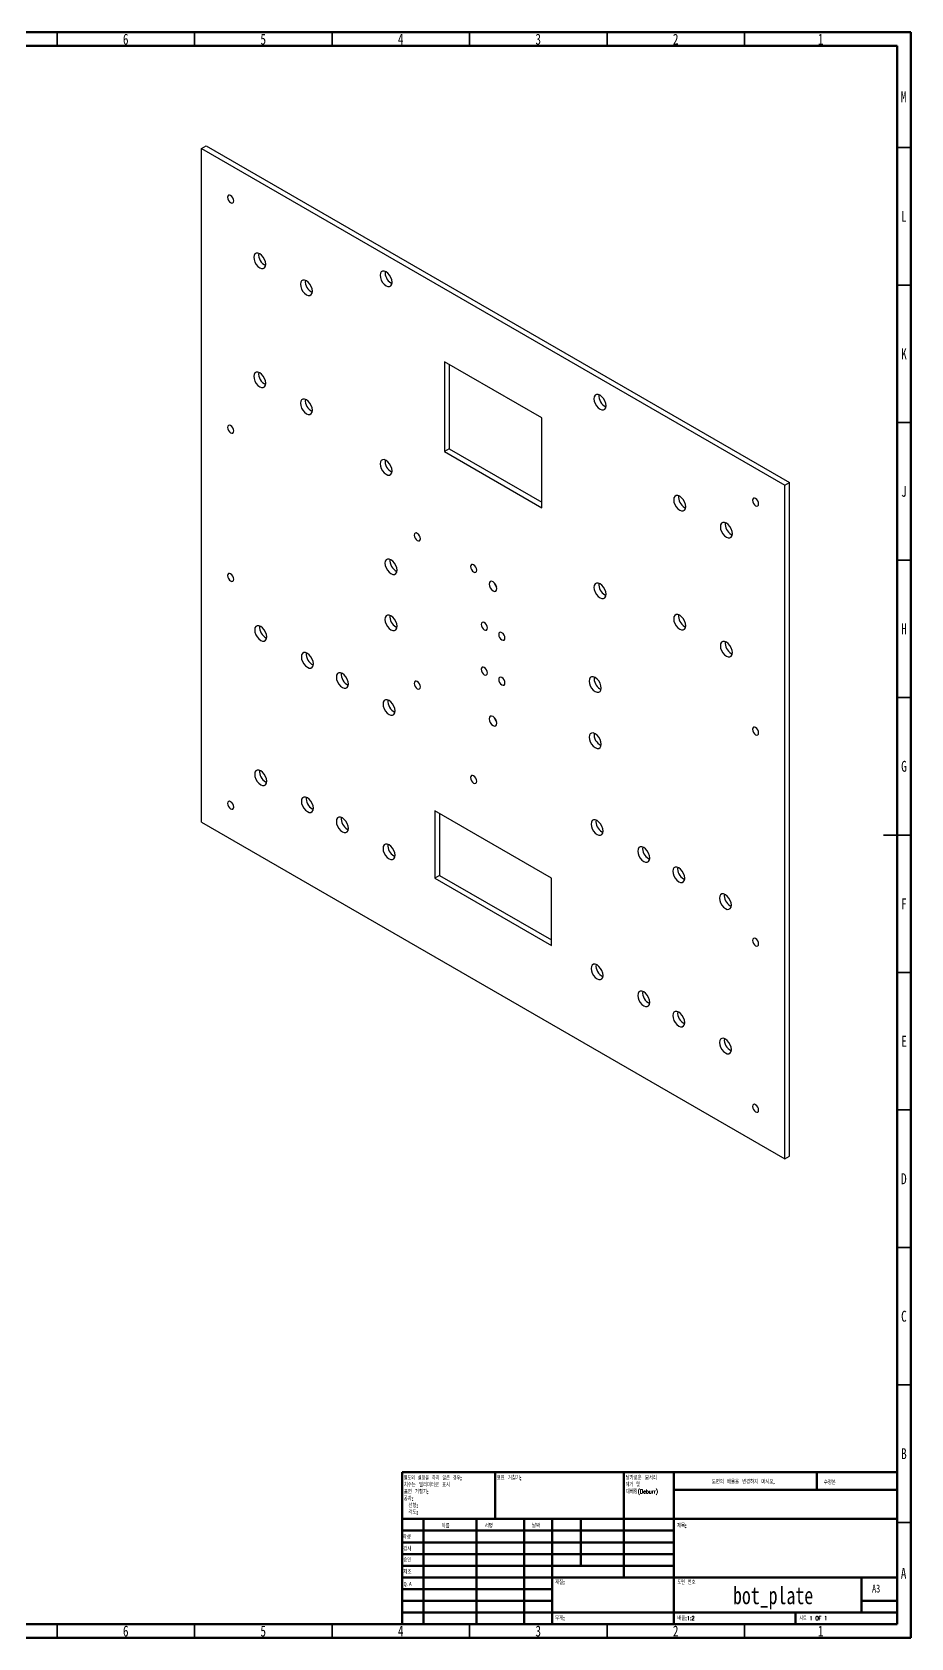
# Model space of a CAD drawing. Header units: millimetres. Extents: x 15 to 836, y 5 to 589.
# Drawn here: x 516 to 836, y 5 to 589 of the extents above; entities that cross this region are included whole.
import ezdxf

# ---------------------------------------------------------------- set-up
doc = ezdxf.new("R2010")
doc.units = ezdxf.units.MM
doc.styles.add('SLDTEXTSTYLE0', font='TXT', dxfattribs={"width": 0.75})
doc.styles.add('SLDTEXTSTYLE1', font='TXT', dxfattribs={"width": 0.75, "bigfont": 'bigfont'})
doc.styles.add('SLDTEXTSTYLE2', font='TXT', dxfattribs={"width": 0.691176, "bigfont": 'bigfont'})
doc.styles.add('SLDTEXTSTYLE3', font='TXT', dxfattribs={"width": 0.6875, "bigfont": 'bigfont'})
doc.styles.add('SLDTEXTSTYLE4', font='TXT', dxfattribs={"width": 0.7, "bigfont": 'bigfont'})
doc.styles.add('SLDTEXTSTYLE5', font='TXT', dxfattribs={"width": 0.666667, "bigfont": 'bigfont'})

# ---------------------------------------------------------------- blocks, each defined once
blk = doc.blocks.new('SW_NOTE_0')
at = {"color": 0, "linetype": 'Continuous', "lineweight": 0, "char_height": 1.5, "attachment_point": 1}
for s, insert, style in [('별도의 설정을 하지 않은 경우:', (0, 1.93), 'SLDTEXTSTYLE2'), ('표면 거칠기:', (0, -3.07), 'SLDTEXTSTYLE1'), ('공차:', (0, -5.57), 'SLDTEXTSTYLE1'), ('치수는 밀리미터로 표시', (0, -0.57), 'SLDTEXTSTYLE1'), ('선형:', (1.69, -8.07), 'SLDTEXTSTYLE1'), ('각도:', (1.69, -10.57), 'SLDTEXTSTYLE1')]:
    blk.add_mtext(s, dxfattribs=dict(at, insert=insert, style=style))
blk = doc.blocks.new('SW_NOTE_0_1')
at = {"color": 0, "linetype": 'Continuous', "lineweight": 0, "char_height": 1.5, "attachment_point": 1}
for s, insert, style in [('날카로운 모서리', (0, 1.93), 'SLDTEXTSTYLE1'), ('제거 및', (0, -0.57), 'SLDTEXTSTYLE3'), ('디버링(Deburr)', (0, -3.07), 'SLDTEXTSTYLE1')]:
    blk.add_mtext(s, dxfattribs=dict(at, insert=insert, style=style))

msp = doc.modelspace()

# ---------------------------------------------------------------- linework, layer by layer
at = {"color": 7, "linetype": 'Continuous', "lineweight": 70}
for p, q in [((15, 589), (836, 589)), ((20, 584), (831, 584)), ((831, 584), (831, 10)), ((836, 589), (836, 5)), ((831, 10), (20, 10)), ((836, 5), (15, 5))]:
    msp.add_line(p, q, dxfattribs=at)
at = {"color": 7, "linetype": 'Continuous', "lineweight": 35}
for p, q in [((525.5, 584), (525.5, 589)), ((575.5, 584), (575.5, 589)), ((625.5, 584), (625.5, 589)), ((675.5, 584), (675.5, 589)), ((725.5, 584), (725.5, 589)), ((775.5, 584), (775.5, 589)), ((831, 547), (836, 547)), ((831, 497), (836, 497)), ((831, 447), (836, 447)), ((831, 397), (836, 397)), ((831, 347), (836, 347)), ((836, 297), (826, 297)), ((831, 297), (836, 297)), ((831, 247), (836, 247)), ((831, 197), (836, 197)), ((831, 147), (836, 147)), ((831, 97), (836, 97)), ((831, 47), (836, 47)), ((525.5, 10), (525.5, 5)), ((575.5, 10), (575.5, 5)), ((625.5, 10), (625.5, 5)), ((675.5, 10), (675.5, 5)), ((725.5, 10), (725.5, 5)), ((775.5, 10), (775.5, 5))]:
    msp.add_line(p, q, dxfattribs=at)
at = {"color": 7, "linetype": 'Continuous', "lineweight": 25}
for p, q in [((577.984, 546.651), (579.751, 547.671)), ((577.984, 546.651), (790.116, 424.189)), ((577.984, 301.688), (577.984, 546.651)), ((579.751, 547.671), (791.883, 425.21)), ((646.927, 497.787), (647.316, 497.602)), ((701.727, 448.677), (666.372, 469.088)), ((666.372, 469.088), (666.372, 436.426)), ((668.14, 468.067), (668.14, 437.446)), ((701.727, 416.016), (701.727, 448.677)), ((668.14, 437.446), (666.372, 436.426)), ((666.372, 436.426), (701.727, 416.016)), ((668.14, 437.446), (701.727, 418.057)), ((790.116, 424.189), (791.883, 425.21)), ((790.116, 179.227), (790.116, 424.189)), ((791.883, 180.248), (791.883, 425.21)), ((753.7, 416.143), (754.089, 415.958)), ((770.67, 406.346), (771.06, 406.161)), ((724.708, 384.295), (725.098, 384.11)), ((648.694, 372.652), (649.084, 372.468)), ((753.7, 372.866), (754.089, 372.682)), ((770.67, 363.069), (771.06, 362.885)), ((722.941, 350.204), (723.33, 350.02)), ((601.318, 316.306), (601.708, 316.122)), ((618.289, 306.509), (618.678, 306.325)), ((705.263, 281.287), (662.836, 305.779)), ((662.836, 305.779), (662.836, 281.283)), ((664.604, 304.759), (664.604, 282.303)), ((577.984, 301.688), (790.116, 179.227)), ((631.017, 299.162), (631.406, 298.977)), ((723.648, 298.191), (724.037, 298.006)), ((647.987, 289.365), (648.377, 289.18)), ((740.618, 288.394), (741.008, 288.209)), ((664.604, 282.303), (662.836, 281.283)), ((662.836, 281.283), (705.263, 256.791)), ((664.604, 282.303), (705.263, 258.832)), ((705.263, 256.791), (705.263, 281.287)), ((753.346, 281.046), (753.735, 280.862)), ((770.317, 271.249), (770.706, 271.065)), ((790.116, 179.227), (791.883, 180.248))]:
    msp.add_line(p, q, dxfattribs=at)
at = {"color": 7, "linetype": 'Continuous', "lineweight": 50}
for p, q in [((651, 65.25), (831, 65.25)), ((651, 65.25), (651, 10)), ((684.8, 48.25), (684.8, 65.25)), ((731.6, 65.25), (731.6, 27)), ((749.8, 65.25), (749.8, 10)), ((801.8, 58.875), (801.8, 65.25)), ((831, 58.875), (749.8, 58.875)), ((831, 48.25), (651, 48.25)), ((658.8, 48.25), (658.8, 10)), ((677.991, 48.25), (677.991, 10)), ((695.399, 48.25), (695.399, 10)), ((705.6, 10), (705.6, 48.25)), ((716, 31.25), (716, 48.25)), ((749.8, 44), (651, 44)), ((749.8, 39.75), (651, 39.75)), ((749.8, 35.5), (651, 35.5)), ((749.8, 31.25), (651, 31.25)), ((705.6, 27), (651, 27)), ((705.6, 27), (831, 27)), ((818, 14.25), (818, 27)), ((705.6, 22.75), (651, 22.75)), ((705.6, 18.5), (651, 18.5)), ((831, 18.5), (818, 18.5)), ((651, 14.25), (831, 14.25)), ((794, 10), (794, 14.25))]:
    msp.add_line(p, q, dxfattribs=at)
at = {"color": 7, "linetype": 'Continuous', "lineweight": 25, "flags": 128}
for points in [[(588.59, 526.973), (589.023, 526.823), (589.39, 526.894), (589.636, 527.176), (589.722, 527.626), (589.636, 528.176), (589.39, 528.741), (589.023, 529.237), (588.59, 529.586), (588.157, 529.736), (587.79, 529.665), (587.545, 529.383), (587.459, 528.933), (587.545, 528.383), (587.79, 527.817), (588.157, 527.322), (588.59, 526.973)], [(599.197, 508.357), (598.519, 508.624), (597.908, 508.617), (597.423, 508.337), (597.112, 507.811), (597.005, 507.091), (597.112, 506.247), (597.423, 505.361), (597.908, 504.522), (598.519, 503.809), (599.197, 503.294), (599.874, 503.027), (600.485, 503.034), (600.97, 503.314), (601.282, 503.84), (601.389, 504.56), (601.282, 505.404), (600.97, 506.29), (600.485, 507.13), (599.874, 507.842), (599.197, 508.357)], [(616.167, 498.56), (615.49, 498.827), (614.879, 498.82), (614.394, 498.54), (614.083, 498.014), (613.975, 497.294), (614.083, 496.45), (614.394, 495.565), (614.879, 494.725), (615.49, 494.012), (616.167, 493.497), (616.845, 493.23), (617.456, 493.237), (617.941, 493.517), (618.252, 494.043), (618.359, 494.763), (618.252, 495.607), (617.941, 496.493), (617.456, 497.333), (616.845, 498.045), (616.167, 498.56)], [(645.159, 496.766), (645.836, 496.499), (646.447, 496.506), (646.932, 496.786), (647.244, 497.312), (647.351, 498.032), (647.244, 498.876), (646.932, 499.762), (646.447, 500.602), (645.836, 501.314), (645.159, 501.829), (644.481, 502.096), (643.87, 502.089), (643.385, 501.809), (643.074, 501.283), (642.967, 500.563), (643.074, 499.719), (643.385, 498.833), (643.87, 497.994), (644.481, 497.281), (645.159, 496.766)], [(599.197, 465.08), (598.519, 465.347), (597.908, 465.341), (597.423, 465.061), (597.112, 464.535), (597.005, 463.814), (597.112, 462.97), (597.423, 462.085), (597.908, 461.245), (598.519, 460.533), (599.197, 460.018), (599.874, 459.75), (600.485, 459.757), (600.97, 460.037), (601.282, 460.563), (601.389, 461.283), (601.282, 462.128), (600.97, 463.013), (600.485, 463.853), (599.874, 464.565), (599.197, 465.08)], [(616.167, 455.283), (615.49, 455.55), (614.879, 455.544), (614.394, 455.264), (614.083, 454.738), (613.975, 454.017), (614.083, 453.173), (614.394, 452.288), (614.879, 451.448), (615.49, 450.736), (616.167, 450.221), (616.845, 449.954), (617.456, 449.96), (617.941, 450.24), (618.252, 450.766), (618.359, 451.487), (618.252, 452.331), (617.941, 453.216), (617.456, 454.056), (616.845, 454.768), (616.167, 455.283)], [(722.941, 456.926), (722.263, 457.194), (721.652, 457.187), (721.167, 456.907), (720.856, 456.381), (720.749, 455.661), (720.856, 454.816), (721.167, 453.931), (721.652, 453.091), (722.263, 452.379), (722.941, 451.864), (723.618, 451.597), (724.229, 451.603), (724.714, 451.884), (725.025, 452.409), (725.133, 453.13), (725.025, 453.974), (724.714, 454.859), (724.229, 455.699), (723.618, 456.411), (722.941, 456.926)], [(588.59, 445.89), (588.157, 446.041), (587.79, 445.97), (587.545, 445.687), (587.459, 445.237), (587.545, 444.687), (587.79, 444.122), (588.157, 443.627), (588.59, 443.278), (589.023, 443.127), (589.39, 443.198), (589.636, 443.481), (589.722, 443.931), (589.636, 444.481), (589.39, 445.046), (589.023, 445.541), (588.59, 445.89)], [(645.159, 433.239), (644.481, 433.507), (643.87, 433.5), (643.385, 433.22), (643.074, 432.694), (642.967, 431.974), (643.074, 431.129), (643.385, 430.244), (643.87, 429.404), (644.481, 428.692), (645.159, 428.177), (645.836, 427.91), (646.447, 427.916), (646.932, 428.197), (647.244, 428.722), (647.351, 429.443), (647.244, 430.287), (646.932, 431.172), (646.447, 432.012), (645.836, 432.724), (645.159, 433.239)], [(751.932, 415.122), (752.609, 414.855), (753.22, 414.862), (753.705, 415.142), (754.017, 415.668), (754.124, 416.388), (754.017, 417.232), (753.705, 418.118), (753.22, 418.958), (752.609, 419.67), (751.932, 420.185), (751.255, 420.452), (750.643, 420.445), (750.159, 420.165), (749.847, 419.639), (749.74, 418.919), (749.847, 418.075), (750.159, 417.189), (750.643, 416.349), (751.255, 415.637), (751.932, 415.122)], [(779.509, 419.371), (779.076, 419.521), (778.709, 419.45), (778.464, 419.168), (778.378, 418.717), (778.464, 418.168), (778.709, 417.602), (779.076, 417.107), (779.509, 416.758), (779.942, 416.607), (780.309, 416.679), (780.554, 416.961), (780.64, 417.411), (780.554, 417.961), (780.309, 418.526), (779.942, 419.021), (779.509, 419.371)], [(768.902, 405.325), (769.58, 405.058), (770.191, 405.065), (770.676, 405.345), (770.987, 405.871), (771.095, 406.591), (770.987, 407.435), (770.676, 408.321), (770.191, 409.161), (769.58, 409.873), (768.902, 410.388), (768.225, 410.655), (767.614, 410.648), (767.129, 410.368), (766.818, 409.842), (766.71, 409.122), (766.818, 408.278), (767.129, 407.393), (767.614, 406.553), (768.225, 405.84), (768.902, 405.325)], [(656.473, 404.09), (656.905, 403.939), (657.273, 404.011), (657.518, 404.293), (657.604, 404.743), (657.518, 405.293), (657.273, 405.858), (656.905, 406.354), (656.473, 406.703), (656.04, 406.853), (655.673, 406.782), (655.427, 406.5), (655.341, 406.05), (655.427, 405.5), (655.673, 404.934), (656.04, 404.439), (656.473, 404.09)], [(646.927, 397.108), (646.249, 397.375), (645.638, 397.368), (645.153, 397.088), (644.842, 396.562), (644.735, 395.842), (644.842, 394.998), (645.153, 394.112), (645.638, 393.272), (646.249, 392.56), (646.927, 392.045), (647.604, 391.778), (648.215, 391.785), (648.7, 392.065), (649.011, 392.591), (649.119, 393.311), (649.011, 394.155), (648.7, 395.04), (648.215, 395.88), (647.604, 396.593), (646.927, 397.108)], [(588.59, 389.386), (589.023, 389.235), (589.39, 389.307), (589.636, 389.589), (589.722, 390.039), (589.636, 390.589), (589.39, 391.154), (589.023, 391.649), (588.59, 391.999), (588.157, 392.149), (587.79, 392.078), (587.545, 391.796), (587.459, 391.345), (587.545, 390.796), (587.79, 390.23), (588.157, 389.735), (588.59, 389.386)], [(676.979, 392.66), (677.412, 392.51), (677.779, 392.581), (678.024, 392.863), (678.11, 393.314), (678.024, 393.863), (677.779, 394.429), (677.412, 394.924), (676.979, 395.273), (676.546, 395.424), (676.179, 395.352), (675.933, 395.07), (675.847, 394.62), (675.933, 394.07), (676.179, 393.505), (676.546, 393.01), (676.979, 392.66)], [(684.05, 385.802), (684.591, 385.614), (685.05, 385.703), (685.356, 386.056), (685.464, 386.619), (685.356, 387.306), (685.05, 388.013), (684.591, 388.631), (684.05, 389.068), (683.508, 389.256), (683.05, 389.167), (682.743, 388.814), (682.635, 388.252), (682.743, 387.564), (683.05, 386.858), (683.508, 386.239), (684.05, 385.802)], [(722.941, 383.274), (723.618, 383.007), (724.229, 383.014), (724.714, 383.294), (725.025, 383.82), (725.133, 384.54), (725.025, 385.384), (724.714, 386.27), (724.229, 387.11), (723.618, 387.822), (722.941, 388.337), (722.263, 388.604), (721.652, 388.597), (721.167, 388.317), (720.856, 387.791), (720.749, 387.071), (720.856, 386.227), (721.167, 385.342), (721.652, 384.502), (722.263, 383.789), (722.941, 383.274)], [(646.927, 371.632), (647.604, 371.364), (648.215, 371.371), (648.7, 371.651), (649.011, 372.177), (649.119, 372.897), (649.011, 373.742), (648.7, 374.627), (648.215, 375.467), (647.604, 376.179), (646.927, 376.694), (646.249, 376.961), (645.638, 376.955), (645.153, 376.674), (644.842, 376.149), (644.735, 375.428), (644.842, 374.584), (645.153, 373.699), (645.638, 372.859), (646.249, 372.147), (646.927, 371.632)], [(680.868, 374.248), (680.435, 374.398), (680.068, 374.327), (679.822, 374.045), (679.736, 373.594), (679.822, 373.045), (680.068, 372.479), (680.435, 371.984), (680.868, 371.635), (681.301, 371.484), (681.668, 371.556), (681.913, 371.838), (681.999, 372.288), (681.913, 372.838), (681.668, 373.403), (681.301, 373.898), (680.868, 374.248)], [(751.932, 371.846), (752.609, 371.578), (753.22, 371.585), (753.705, 371.865), (754.017, 372.391), (754.124, 373.111), (754.017, 373.956), (753.705, 374.841), (753.22, 375.681), (752.609, 376.393), (751.932, 376.908), (751.255, 377.175), (750.643, 377.168), (750.159, 376.888), (749.847, 376.363), (749.74, 375.642), (749.847, 374.798), (750.159, 373.913), (750.643, 373.073), (751.255, 372.36), (751.932, 371.846)], [(599.55, 372.852), (598.873, 373.119), (598.262, 373.112), (597.777, 372.832), (597.466, 372.306), (597.358, 371.586), (597.466, 370.742), (597.777, 369.857), (598.262, 369.017), (598.873, 368.304), (599.55, 367.789), (600.228, 367.522), (600.839, 367.529), (601.324, 367.809), (601.635, 368.335), (601.742, 369.055), (601.635, 369.899), (601.324, 370.785), (600.839, 371.625), (600.228, 372.337), (599.55, 372.852)], [(687.232, 367.961), (687.665, 367.81), (688.032, 367.882), (688.277, 368.164), (688.363, 368.614), (688.277, 369.164), (688.032, 369.729), (687.665, 370.224), (687.232, 370.574), (686.799, 370.724), (686.432, 370.653), (686.186, 370.371), (686.1, 369.921), (686.186, 369.371), (686.432, 368.805), (686.799, 368.31), (687.232, 367.961)], [(616.521, 363.055), (615.844, 363.322), (615.233, 363.315), (614.748, 363.035), (614.436, 362.509), (614.329, 361.789), (614.436, 360.945), (614.748, 360.06), (615.233, 359.22), (615.844, 358.507), (616.521, 357.992), (617.198, 357.725), (617.809, 357.732), (618.294, 358.012), (618.606, 358.538), (618.713, 359.258), (618.606, 360.102), (618.294, 360.988), (617.809, 361.828), (617.198, 362.54), (616.521, 363.055)], [(768.902, 362.049), (769.58, 361.782), (770.191, 361.788), (770.676, 362.068), (770.987, 362.594), (771.095, 363.315), (770.987, 364.159), (770.676, 365.044), (770.191, 365.884), (769.58, 366.596), (768.902, 367.111), (768.225, 367.378), (767.614, 367.372), (767.129, 367.092), (766.818, 366.566), (766.71, 365.845), (766.818, 365.001), (767.129, 364.116), (767.614, 363.276), (768.225, 362.564), (768.902, 362.049)], [(680.868, 355.304), (681.301, 355.153), (681.668, 355.225), (681.913, 355.507), (681.999, 355.957), (681.913, 356.507), (681.668, 357.072), (681.301, 357.567), (680.868, 357.917), (680.435, 358.067), (680.068, 357.996), (679.822, 357.714), (679.736, 357.264), (679.822, 356.714), (680.068, 356.148), (680.435, 355.653), (680.868, 355.304)], [(629.249, 355.707), (628.572, 355.975), (627.96, 355.968), (627.476, 355.688), (627.164, 355.162), (627.057, 354.442), (627.164, 353.597), (627.476, 352.712), (627.96, 351.872), (628.572, 351.16), (629.249, 350.645), (629.926, 350.378), (630.537, 350.384), (631.022, 350.664), (631.334, 351.19), (631.441, 351.911), (631.334, 352.755), (631.022, 353.64), (630.537, 354.48), (629.926, 355.192), (629.249, 355.707)], [(656.473, 352.811), (656.04, 352.962), (655.673, 352.89), (655.427, 352.608), (655.341, 352.158), (655.427, 351.608), (655.673, 351.043), (656.04, 350.548), (656.473, 350.198), (656.905, 350.048), (657.273, 350.119), (657.518, 350.401), (657.604, 350.852), (657.518, 351.401), (657.273, 351.967), (656.905, 352.462), (656.473, 352.811)], [(687.232, 354.243), (686.799, 354.394), (686.432, 354.322), (686.186, 354.04), (686.1, 353.59), (686.186, 353.04), (686.432, 352.475), (686.799, 351.979), (687.232, 351.63), (687.665, 351.48), (688.032, 351.551), (688.277, 351.833), (688.363, 352.283), (688.277, 352.833), (688.032, 353.399), (687.665, 353.894), (687.232, 354.243)], [(721.173, 349.184), (721.85, 348.917), (722.461, 348.923), (722.946, 349.203), (723.258, 349.729), (723.365, 350.45), (723.258, 351.294), (722.946, 352.179), (722.461, 353.019), (721.85, 353.731), (721.173, 354.246), (720.495, 354.513), (719.884, 354.507), (719.399, 354.227), (719.088, 353.701), (718.981, 352.98), (719.088, 352.136), (719.399, 351.251), (719.884, 350.411), (720.495, 349.699), (721.173, 349.184)], [(646.219, 345.91), (645.542, 346.178), (644.931, 346.171), (644.446, 345.891), (644.135, 345.365), (644.027, 344.645), (644.135, 343.8), (644.446, 342.915), (644.931, 342.075), (645.542, 341.363), (646.219, 340.848), (646.897, 340.581), (647.508, 340.588), (647.993, 340.868), (648.304, 341.393), (648.412, 342.114), (648.304, 342.958), (647.993, 343.843), (647.508, 344.683), (646.897, 345.396), (646.219, 345.91)], [(684.05, 336.81), (684.591, 336.621), (685.05, 336.711), (685.356, 337.063), (685.464, 337.626), (685.356, 338.313), (685.05, 339.02), (684.591, 339.639), (684.05, 340.076), (683.508, 340.264), (683.05, 340.175), (682.743, 339.822), (682.635, 339.259), (682.743, 338.572), (683.05, 337.865), (683.508, 337.246), (684.05, 336.81)], [(721.173, 333.833), (720.495, 334.1), (719.884, 334.093), (719.399, 333.813), (719.088, 333.287), (718.981, 332.567), (719.088, 331.723), (719.399, 330.837), (719.884, 329.997), (720.495, 329.285), (721.173, 328.77), (721.85, 328.503), (722.461, 328.51), (722.946, 328.79), (723.258, 329.316), (723.365, 330.036), (723.258, 330.88), (722.946, 331.766), (722.461, 332.605), (721.85, 333.318), (721.173, 333.833)], [(779.509, 333.471), (779.942, 333.32), (780.309, 333.392), (780.554, 333.674), (780.64, 334.124), (780.554, 334.674), (780.309, 335.239), (779.942, 335.734), (779.509, 336.084), (779.076, 336.234), (778.709, 336.163), (778.464, 335.881), (778.378, 335.43), (778.464, 334.881), (778.709, 334.315), (779.076, 333.82), (779.509, 333.471)], [(599.55, 315.286), (600.228, 315.019), (600.839, 315.025), (601.324, 315.305), (601.635, 315.831), (601.742, 316.552), (601.635, 317.396), (601.324, 318.281), (600.839, 319.121), (600.228, 319.833), (599.55, 320.348), (598.873, 320.616), (598.262, 320.609), (597.777, 320.329), (597.466, 319.803), (597.358, 319.083), (597.466, 318.238), (597.777, 317.353), (598.262, 316.513), (598.873, 315.801), (599.55, 315.286)], [(676.979, 318.518), (676.546, 318.669), (676.179, 318.598), (675.933, 318.315), (675.847, 317.865), (675.933, 317.315), (676.179, 316.75), (676.546, 316.255), (676.979, 315.905), (677.412, 315.755), (677.779, 315.826), (678.024, 316.109), (678.11, 316.559), (678.024, 317.109), (677.779, 317.674), (677.412, 318.169), (676.979, 318.518)], [(616.521, 305.489), (617.198, 305.222), (617.809, 305.229), (618.294, 305.509), (618.606, 306.034), (618.713, 306.755), (618.606, 307.599), (618.294, 308.484), (617.809, 309.324), (617.198, 310.037), (616.521, 310.551), (615.844, 310.819), (615.233, 310.812), (614.748, 310.532), (614.436, 310.006), (614.329, 309.286), (614.436, 308.441), (614.748, 307.556), (615.233, 306.716), (615.844, 306.004), (616.521, 305.489)], [(588.59, 309.12), (588.157, 309.27), (587.79, 309.199), (587.545, 308.917), (587.459, 308.467), (587.545, 307.917), (587.79, 307.351), (588.157, 306.856), (588.59, 306.507), (589.023, 306.356), (589.39, 306.428), (589.636, 306.71), (589.722, 307.16), (589.636, 307.71), (589.39, 308.275), (589.023, 308.771), (588.59, 309.12)], [(629.249, 298.141), (629.926, 297.874), (630.537, 297.881), (631.022, 298.161), (631.334, 298.687), (631.441, 299.407), (631.334, 300.251), (631.022, 301.137), (630.537, 301.977), (629.926, 302.689), (629.249, 303.204), (628.572, 303.471), (627.96, 303.464), (627.476, 303.184), (627.164, 302.658), (627.057, 301.938), (627.164, 301.094), (627.476, 300.208), (627.96, 299.368), (628.572, 298.656), (629.249, 298.141)], [(721.88, 297.17), (722.557, 296.903), (723.168, 296.91), (723.653, 297.19), (723.965, 297.716), (724.072, 298.436), (723.965, 299.28), (723.653, 300.165), (723.168, 301.005), (722.557, 301.718), (721.88, 302.233), (721.203, 302.5), (720.591, 302.493), (720.107, 302.213), (719.795, 301.687), (719.688, 300.967), (719.795, 300.123), (720.107, 299.237), (720.591, 298.397), (721.203, 297.685), (721.88, 297.17)], [(646.219, 288.344), (646.897, 288.077), (647.508, 288.084), (647.993, 288.364), (648.304, 288.89), (648.412, 289.61), (648.304, 290.454), (647.993, 291.34), (647.508, 292.18), (646.897, 292.892), (646.219, 293.407), (645.542, 293.674), (644.931, 293.667), (644.446, 293.387), (644.135, 292.861), (644.027, 292.141), (644.135, 291.297), (644.446, 290.412), (644.931, 289.572), (645.542, 288.859), (646.219, 288.344)], [(738.85, 287.373), (739.528, 287.106), (740.139, 287.113), (740.624, 287.393), (740.935, 287.919), (741.042, 288.639), (740.935, 289.483), (740.624, 290.369), (740.139, 291.209), (739.528, 291.921), (738.85, 292.436), (738.173, 292.703), (737.562, 292.696), (737.077, 292.416), (736.766, 291.89), (736.658, 291.17), (736.766, 290.326), (737.077, 289.44), (737.562, 288.6), (738.173, 287.888), (738.85, 287.373)], [(751.578, 280.026), (752.256, 279.758), (752.867, 279.765), (753.352, 280.045), (753.663, 280.571), (753.77, 281.291), (753.663, 282.136), (753.352, 283.021), (752.867, 283.861), (752.256, 284.573), (751.578, 285.088), (750.901, 285.355), (750.29, 285.348), (749.805, 285.068), (749.494, 284.543), (749.386, 283.822), (749.494, 282.978), (749.805, 282.093), (750.29, 281.253), (750.901, 280.54), (751.578, 280.026)], [(768.549, 270.229), (769.226, 269.961), (769.837, 269.968), (770.322, 270.248), (770.634, 270.774), (770.741, 271.494), (770.634, 272.339), (770.322, 273.224), (769.837, 274.064), (769.226, 274.776), (768.549, 275.291), (767.872, 275.558), (767.26, 275.552), (766.776, 275.272), (766.464, 274.746), (766.357, 274.025), (766.464, 273.181), (766.776, 272.296), (767.26, 271.456), (767.872, 270.744), (768.549, 270.229)], [(779.509, 256.716), (779.942, 256.565), (780.309, 256.637), (780.554, 256.919), (780.64, 257.369), (780.554, 257.919), (780.309, 258.484), (779.942, 258.979), (779.509, 259.329), (779.076, 259.479), (778.709, 259.408), (778.464, 259.126), (778.378, 258.675), (778.464, 258.126), (778.709, 257.56), (779.076, 257.065), (779.509, 256.716)], [(721.88, 249.729), (721.203, 249.996), (720.591, 249.989), (720.107, 249.709), (719.795, 249.183), (719.688, 248.463), (719.795, 247.619), (720.107, 246.734), (720.591, 245.894), (721.203, 245.181), (721.88, 244.667), (722.557, 244.399), (723.168, 244.406), (723.653, 244.686), (723.965, 245.212), (724.072, 245.932), (723.965, 246.777), (723.653, 247.662), (723.168, 248.502), (722.557, 249.214), (721.88, 249.729)], [(738.85, 239.932), (738.173, 240.199), (737.562, 240.193), (737.077, 239.912), (736.766, 239.387), (736.658, 238.666), (736.766, 237.822), (737.077, 236.937), (737.562, 236.097), (738.173, 235.385), (738.85, 234.87), (739.528, 234.602), (740.139, 234.609), (740.624, 234.889), (740.935, 235.415), (741.042, 236.135), (740.935, 236.98), (740.624, 237.865), (740.139, 238.705), (739.528, 239.417), (738.85, 239.932)], [(751.578, 232.584), (750.901, 232.852), (750.29, 232.845), (749.805, 232.565), (749.494, 232.039), (749.386, 231.319), (749.494, 230.475), (749.805, 229.589), (750.29, 228.749), (750.901, 228.037), (751.578, 227.522), (752.256, 227.255), (752.867, 227.262), (753.352, 227.542), (753.663, 228.068), (753.77, 228.788), (753.663, 229.632), (753.352, 230.517), (752.867, 231.357), (752.256, 232.07), (751.578, 232.584)], [(768.549, 222.788), (767.872, 223.055), (767.26, 223.048), (766.776, 222.768), (766.464, 222.242), (766.357, 221.522), (766.464, 220.678), (766.776, 219.792), (767.26, 218.952), (767.872, 218.24), (768.549, 217.725), (769.226, 217.458), (769.837, 217.465), (770.322, 217.745), (770.634, 218.271), (770.741, 218.991), (770.634, 219.835), (770.322, 220.72), (769.837, 221.56), (769.226, 222.273), (768.549, 222.788)], [(779.509, 196.292), (779.942, 196.141), (780.309, 196.213), (780.554, 196.495), (780.64, 196.945), (780.554, 197.495), (780.309, 198.06), (779.942, 198.555), (779.509, 198.905), (779.076, 199.055), (778.709, 198.984), (778.464, 198.702), (778.378, 198.251), (778.464, 197.702), (778.709, 197.136), (779.076, 196.641), (779.509, 196.292)]]:
    msp.add_lwpolyline(points, dxfattribs=at)
at = {"color": 7, "linetype": 'Continuous', "lineweight": 25}
for centre, radius, start, end in [((603.184, 508.127), 4.396, 174.597336, 245.397288), ((620.155, 498.331), 4.396, 174.597336, 245.397288), ((649.232, 501.627), 4.48, 175.0563, 239.020597), ((603.184, 464.851), 4.396, 174.597336, 245.397288), ((726.928, 456.697), 4.396, 174.597336, 245.397288), ((620.155, 455.054), 4.396, 174.597336, 245.397288), ((649.146, 433.01), 4.396, 174.597336, 245.397288), ((756.005, 419.983), 4.48, 175.0563, 239.020597), ((772.976, 410.186), 4.48, 175.0563, 239.020597), ((650.914, 396.878), 4.396, 174.597336, 245.397288), ((687.65, 389.514), 3.274, 193.388857, 226.605767), ((727.014, 388.135), 4.48, 175.0563, 239.020597), ((651, 376.493), 4.48, 175.0563, 239.020597), ((756.005, 376.707), 4.48, 175.0563, 239.020597), ((603.538, 372.623), 4.396, 174.597336, 245.397288), ((620.508, 362.826), 4.396, 174.597336, 245.397288), ((772.976, 366.91), 4.48, 175.0563, 239.020597), ((633.236, 355.478), 4.396, 174.597336, 245.397288), ((725.246, 354.045), 4.48, 175.0563, 239.020597), ((650.207, 345.681), 4.396, 174.597336, 245.397288), ((687.65, 340.521), 3.274, 193.388857, 226.605767), ((725.16, 333.603), 4.396, 174.597336, 245.397288), ((603.624, 320.147), 4.48, 175.0563, 239.020597), ((620.594, 310.35), 4.48, 175.0563, 239.020597), ((633.322, 303.002), 4.48, 175.0563, 239.020597), ((725.953, 302.031), 4.48, 175.0563, 239.020597), ((650.293, 293.205), 4.48, 175.0563, 239.020597), ((742.924, 292.234), 4.48, 175.0563, 239.020597), ((755.652, 284.887), 4.48, 175.0563, 239.020597), ((772.622, 275.09), 4.48, 175.0563, 239.020597), ((725.867, 249.5), 4.396, 174.597336, 245.397288), ((742.838, 239.703), 4.396, 174.597336, 245.397288), ((755.566, 232.355), 4.396, 174.597336, 245.397288), ((772.536, 222.558), 4.396, 174.597336, 245.397288)]:
    msp.add_arc(centre, radius, start, end, dxfattribs=at)

# ---------------------------------------------------------------- block references
at = {"color": 7, "linetype": 'Continuous', "lineweight": 0}
for name, p in [('SW_NOTE_0', (651.594, 61.987)), ('SW_NOTE_0_1', (732.309, 62.069))]:
    msp.add_blockref(name, p, dxfattribs=at)

# ---------------------------------------------------------------- texts
for s, insert, char_height, attachment_point, style in [('6', (550.46, 588.418), 3.969, 2, 'SLDTEXTSTYLE0'), ('5', (600.46, 588.418), 3.969, 2, 'SLDTEXTSTYLE0'), ('4', (650.46, 588.418), 3.969, 2, 'SLDTEXTSTYLE0'), ('3', (700.46, 588.418), 3.969, 2, 'SLDTEXTSTYLE0'), ('2', (750.46, 588.418), 3.969, 2, 'SLDTEXTSTYLE0'), ('1', (803.21, 588.418), 3.969, 2, 'SLDTEXTSTYLE0'), ('M', (833.362, 567.474), 3.969, 2, 'SLDTEXTSTYLE0'), ('L', (833.455, 523.974), 3.969, 2, 'SLDTEXTSTYLE0'), ('K', (833.489, 473.974), 3.969, 2, 'SLDTEXTSTYLE0'), ('J', (833.465, 423.974), 3.969, 2, 'SLDTEXTSTYLE0'), ('H', (833.49, 373.974), 3.969, 2, 'SLDTEXTSTYLE0'), ('G', (833.487, 323.974), 3.969, 2, 'SLDTEXTSTYLE0'), ('F', (833.458, 273.974), 3.969, 2, 'SLDTEXTSTYLE0'), ('E', (833.508, 223.974), 3.969, 2, 'SLDTEXTSTYLE0'), ('D', (833.453, 173.974), 3.969, 2, 'SLDTEXTSTYLE0'), ('C', (833.459, 123.974), 3.969, 2, 'SLDTEXTSTYLE0'), ('B', (833.471, 73.974), 3.969, 2, 'SLDTEXTSTYLE0'), ('표면 거칠기:', (685.371, 63.919), 1.5, 1, 'SLDTEXTSTYLE1'), ('도면의 배율을 변경하지 마시오.', (763.615, 62.533), 1.5, 1, 'SLDTEXTSTYLE1'), ('수정본', (804.328, 62.335), 1.5, 1, 'SLDTEXTSTYLE1'), ('작성', (651.212, 42.43), 1.5, 1, 'SLDTEXTSTYLE1'), ('이름', (665.322, 46.501), 1.5, 1, 'SLDTEXTSTYLE1'), ('서명', (681.034, 46.562), 1.5, 1, 'SLDTEXTSTYLE1'), ('날짜', (698.215, 46.576), 1.5, 1, 'SLDTEXTSTYLE1'), ('제목:', (750.956, 46.576), 1.5, 1, 'SLDTEXTSTYLE1'), ('검사', (651.41, 38.154), 1.5, 1, 'SLDTEXTSTYLE1'), ('승인', (651.402, 34.064), 1.5, 1, 'SLDTEXTSTYLE1'), ('제조', (651.455, 29.734), 1.5, 1, 'SLDTEXTSTYLE1'), ('A', (833.34, 30.474), 3.969, 2, 'SLDTEXTSTYLE0'), ('Q.A', (651.669, 25.35), 1.5, 1, 'SLDTEXTSTYLE0'), ('재질:', (706.646, 25.986), 1.5, 1, 'SLDTEXTSTYLE1'), ('도면 번호', (751.074, 25.986), 1.5, 1, 'SLDTEXTSTYLE4'), ('bot_plate', (785.886, 23.607), 6.35, 2, 'SLDTEXTSTYLE0'), ('A3', (821.871, 24.406), 2.9104, 1, 'SLDTEXTSTYLE0'), ('무게:', (706.618, 12.949), 1.4986, 1, 'SLDTEXTSTYLE1'), ('배율:1:2', (751.074, 12.9), 1.5, 1, 'SLDTEXTSTYLE1'), ('시트 1 OF 1', (795.478, 12.9), 1.5, 1, 'SLDTEXTSTYLE5'), ('6', (550.46, 9.474), 3.969, 2, 'SLDTEXTSTYLE0'), ('5', (600.46, 9.474), 3.969, 2, 'SLDTEXTSTYLE0'), ('4', (650.46, 9.474), 3.969, 2, 'SLDTEXTSTYLE0'), ('3', (700.46, 9.474), 3.969, 2, 'SLDTEXTSTYLE0'), ('2', (750.46, 9.474), 3.969, 2, 'SLDTEXTSTYLE0'), ('1', (803.21, 9.474), 3.969, 2, 'SLDTEXTSTYLE0')]:
    msp.add_mtext(s, dxfattribs=dict(at, insert=insert, char_height=char_height, attachment_point=attachment_point, style=style))

doc.saveas('drawing.dxf')
